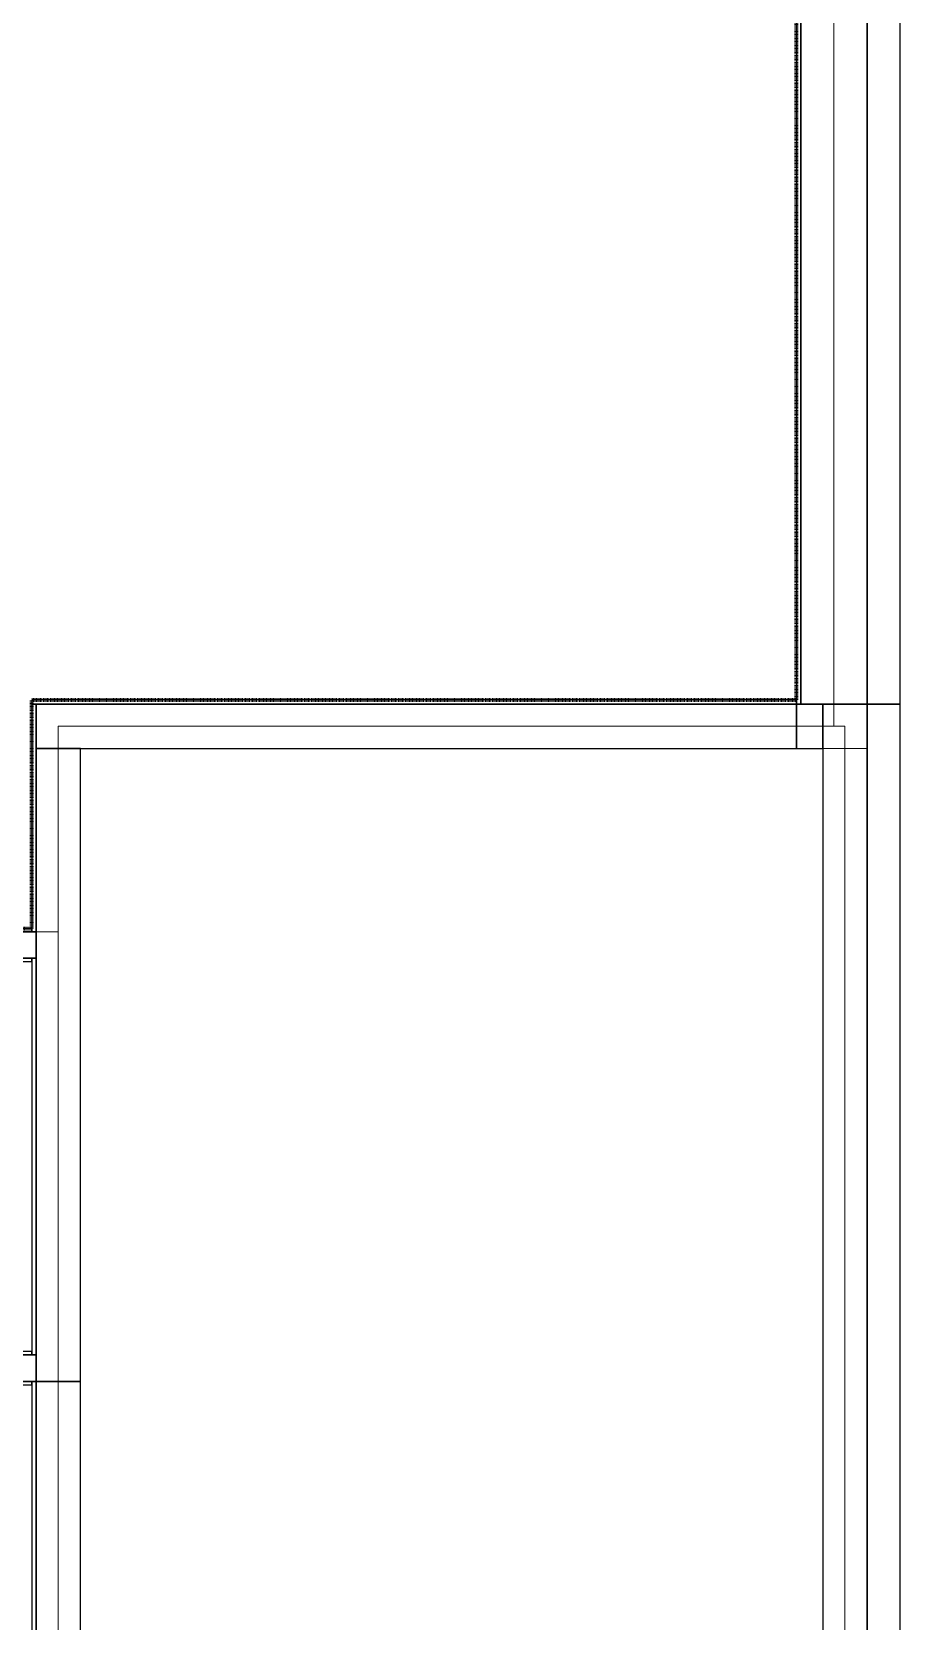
# Model space of a CAD drawing. Header units: millimetres. Extents: x -5300 to 98858, y -5196 to 93886.
# Drawn here: x 11870 to 15800, y 79500 to 86693 of the extents above; entities that cross this region are included whole.
import ezdxf

# ---------------------------------------------------------------- set-up
doc = ezdxf.new("R2010")
doc.units = ezdxf.units.MM
doc.linetypes.add('Штрих', pattern=[6.35, 3.175, -3.175])
doc.linetypes.add('Штрих_2_', pattern=[6.35, 3.175, -3.175])
for name, color, linetype, lineweight, true_color in [('_Разделитель помещений_', 4, 'Штрих', 70, 0x00ffff), ('Перекрытия', 7, 'Continuous', 18, 0x7f7f7f), ('Стены', 7, 'Continuous', 18, 0x7f7f7f), ('Стены разрез', 7, 'Continuous', 50, 0x7f7f7f)]:
    doc.layers.add(name, color=color, linetype=linetype, lineweight=lineweight, true_color=true_color)
doc.layers.add('Генплан', color=7, linetype='Continuous', lineweight=9)

# ---------------------------------------------------------------- blocks, each defined once
blk = doc.blocks.new('ПЕР-003 - ПЕР-003-240210-Подвал')
at = {"layer": 'Перекрытия', "color": 254, "true_color": 0xd4d4d4}
for p, q in [((15650, 83450), (15650, 87250)), ((15650, 87250), (15650, 83450)), ((12090, 76210), (12090, 83450)), ((12090, 83450), (15650, 83450)), ((15650, 83450), (12090, 83450)), ((12090, 83450), (12090, 76210)), ((12090, 83450), (12090, 83450)), ((15650, 83450), (15650, 83450))]:
    blk.add_line(p, q, dxfattribs=at)
blk = doc.blocks.new('СТВ_Перегородка_Кирпич 24316 - СТВ_Перегородка_Кирпич 2-240844-Подвал')
at = {"layer": 'Стены', "color": 254, "true_color": 0xd4d4d4}
blk.add_line((7350, 82620), (11990, 82620), dxfattribs=at)
blk = doc.blocks.new('СТВ_Перегородка_Кирпич 24316 - СТВ_Перегородка_Кирпич 24316-240841-Подвал')
at = {"layer": 'Стены', "color": 254, "true_color": 0xd4d4d4}
for p, q in [((7350, 82620), (7350, 82620)), ((7365, 82635), (7365, 82635)), ((7365, 82620), (7365, 82620)), ((7600, 82635), (7600, 82635)), ((7600, 82635), (9100, 82635)), ((7600, 82620), (7600, 82635)), ((7600, 82620), (7600, 82620)), ((7600, 82620), (9100, 82620)), ((7600, 82500), (7600, 82620)), ((9100, 82620), (7600, 82620)), ((7600, 82620), (7600, 82620)), ((9100, 82635), (9100, 82635)), ((9100, 82620), (9100, 82635)), ((9100, 82620), (9100, 82620)), ((9100, 82500), (9100, 82620)), ((9100, 82620), (9100, 82620)), ((11870, 82635), (11870, 82635)), ((11870, 82620), (11870, 82620)), ((11890, 82620), (11890, 82620)), ((7230, 82500), (7230, 82500)), ((7230, 82485), (7230, 82485)), ((7350, 82500), (7350, 82500)), ((7600, 82500), (7600, 82500)), ((7600, 82500), (9100, 82500)), ((7600, 82485), (7600, 82500)), ((9100, 82500), (7600, 82500)), ((7600, 82500), (7600, 82500)), ((9100, 82485), (7600, 82485)), ((7600, 82485), (7600, 82485)), ((9100, 82500), (9100, 82500)), ((9100, 82485), (9100, 82500)), ((9100, 82500), (9100, 82500)), ((9100, 82485), (9100, 82485)), ((11870, 82500), (11870, 82500)), ((11870, 82485), (11870, 82485)), ((11890, 82500), (11890, 82500))]:
    blk.add_line(p, q, dxfattribs=at)
at = {"layer": 'Стены разрез', "color": 254, "lineweight": 25, "true_color": 0xd4d4d4}
for p, q in [((11890, 82620), (7350, 82620)), ((7350, 82620), (7350, 82500)), ((11870, 82635), (7365, 82635)), ((7365, 82635), (7365, 82620)), ((7365, 82620), (11870, 82620)), ((11870, 82620), (11870, 82635)), ((11890, 82500), (11890, 82620)), ((11870, 82500), (7230, 82500)), ((7230, 82500), (7230, 82485)), ((7230, 82485), (11870, 82485)), ((7350, 82500), (11890, 82500)), ((11870, 82485), (11870, 82500))]:
    blk.add_line(p, q, dxfattribs=at)
blk.add_blockref('СТВ_Перегородка_Кирпич 24316 - СТВ_Перегородка_Кирпич 2-240844-Подвал', (0, 0))
blk = doc.blocks.new('СТН-03 - СТН-03 2-241070-Подвал')
at = {"layer": 'Стены', "color": 254, "true_color": 0xd4d4d4}
blk.add_line((15500, 87250), (15500, 83550), dxfattribs=at)
blk = doc.blocks.new('СТН-03 - СТН-03-241067-Подвал')
at = {"layer": 'Стены', "color": 254, "true_color": 0xd4d4d4}
for p, q in [((15330, 87250), (15330, 87250)), ((15350, 87250), (15350, 87250)), ((15350, 87250), (15350, 87250)), ((15650, 87250), (15650, 87250)), ((15650, 87250), (15650, 87250)), ((15800, 87250), (15800, 87250)), ((15330, 83650), (15330, 83650)), ((15350, 83650), (15350, 83650)), ((15350, 83650), (15350, 83650)), ((15650, 83650), (15650, 83650)), ((15650, 83650), (15650, 83650)), ((15800, 83650), (15800, 83650))]:
    blk.add_line(p, q, dxfattribs=at)
at = {"layer": 'Стены разрез', "color": 254, "lineweight": 25, "true_color": 0xd4d4d4}
for p, q in [((15350, 87250), (15330, 87250)), ((15330, 87250), (15330, 83650)), ((15350, 83650), (15350, 87250)), ((15650, 87250), (15350, 87250)), ((15350, 87250), (15350, 83650)), ((15650, 83650), (15650, 87250)), ((15800, 87250), (15650, 87250)), ((15650, 87250), (15650, 83650)), ((15800, 83650), (15800, 87250)), ((15330, 83650), (15350, 83650)), ((15350, 83650), (15650, 83650)), ((15650, 83650), (15800, 83650))]:
    blk.add_line(p, q, dxfattribs=at)
blk.add_blockref('СТН-03 - СТН-03 2-241070-Подвал', (0, 0))
blk = doc.blocks.new('СТН_ЛК-01 133774 - СТН_ЛК-01 2-245902-Подвал')
at = {"layer": 'Стены', "color": 254, "true_color": 0xd4d4d4}
blk.add_line((15550, 83550), (15550, 76110), dxfattribs=at)
blk = doc.blocks.new('СТН_ЛК-01 133774 - СТН_ЛК-01 133774-245899-Подвал')
at = {"layer": 'Стены', "color": 254, "true_color": 0xd4d4d4}
for p, q in [((15450, 83650), (15450, 83650)), ((15650, 83650), (15650, 83650)), ((15650, 83650), (15650, 83650)), ((15800, 83650), (15800, 83650))]:
    blk.add_line(p, q, dxfattribs=at)
at = {"layer": 'Стены разрез', "color": 254, "lineweight": 25, "true_color": 0xd4d4d4}
for p, q in [((15650, 83650), (15450, 83650)), ((15450, 83650), (15450, 76010)), ((15650, 76010), (15650, 83650)), ((15800, 83650), (15650, 83650)), ((15650, 83650), (15650, 76010)), ((15800, 76010), (15800, 83650))]:
    blk.add_line(p, q, dxfattribs=at)
blk.add_blockref('СТН_ЛК-01 133774 - СТН_ЛК-01 2-245902-Подвал', (0, 0))
blk = doc.blocks.new('СТВ_ЛК-03 134396 - СТВ_ЛК-03 2-245987-Подвал')
at = {"layer": 'Стены', "color": 254, "true_color": 0xd4d4d4}
blk.add_line((11990, 83550), (15330, 83550), dxfattribs=at)
blk = doc.blocks.new('СТВ_ЛК-03 134396 - СТВ_ЛК-03 134396-245984-Подвал')
at = {"layer": 'Стены', "color": 254, "true_color": 0xd4d4d4}
for p, q in [((11870, 83670), (11870, 83670)), ((15330, 83670), (15330, 83670)), ((11870, 83650), (11870, 83650)), ((11890, 83650), (11890, 83650)), ((15330, 83650), (15330, 83650)), ((15330, 83650), (15330, 83650)), ((11890, 83450), (11890, 83450)), ((15330, 83450), (15330, 83450))]:
    blk.add_line(p, q, dxfattribs=at)
at = {"layer": 'Стены разрез', "color": 254, "lineweight": 25, "true_color": 0xd4d4d4}
for p, q in [((15330, 83670), (11870, 83670)), ((11870, 83670), (11870, 83650)), ((15330, 83650), (15330, 83670)), ((11870, 83650), (15330, 83650)), ((15330, 83650), (11890, 83650)), ((11890, 83650), (11890, 83450)), ((15330, 83450), (15330, 83650)), ((11890, 83450), (15330, 83450))]:
    blk.add_line(p, q, dxfattribs=at)
blk.add_blockref('СТВ_ЛК-03 134396 - СТВ_ЛК-03 2-245987-Подвал', (0, 0))
blk = doc.blocks.new('СТВ_ЛК-02 134561 - СТВ_ЛК-02 2-246010-Подвал')
at = {"layer": 'Стены', "color": 254, "true_color": 0xd4d4d4}
blk.add_line((11990, 78655), (11990, 80585), dxfattribs=at)
blk = doc.blocks.new('СТВ_ЛК-02 134561 - СТВ_ЛК-02 134561-246007-Подвал')
at = {"layer": 'Стены', "color": 254, "true_color": 0xd4d4d4}
for p, q in [((11870, 80585), (11870, 80585)), ((11890, 80585), (11890, 80585)), ((11890, 80585), (11890, 80585)), ((12090, 80585), (12090, 80585)), ((11870, 78655), (11870, 78655)), ((11890, 78655), (11890, 78655)), ((11890, 78655), (11890, 78655)), ((12090, 78655), (12090, 78655))]:
    blk.add_line(p, q, dxfattribs=at)
at = {"layer": 'Стены разрез', "color": 254, "lineweight": 25, "true_color": 0xd4d4d4}
for p, q in [((11890, 80585), (11870, 80585)), ((11870, 80585), (11870, 78655)), ((12090, 80585), (11890, 80585)), ((11890, 80585), (11890, 78655)), ((11890, 78655), (11890, 80585)), ((12090, 78655), (12090, 80585)), ((11870, 78655), (11890, 78655)), ((11890, 78655), (12090, 78655))]:
    blk.add_line(p, q, dxfattribs=at)
blk.add_blockref('СТВ_ЛК-02 134561 - СТВ_ЛК-02 2-246010-Подвал', (0, 0))
blk = doc.blocks.new('СТВ_ЛК-02 134786 - СТВ_ЛК-02 2-246033-Подвал')
at = {"layer": 'Стены', "color": 254, "true_color": 0xd4d4d4}
blk.add_line((11990, 80585), (11990, 83550), dxfattribs=at)
blk = doc.blocks.new('СТВ_ЛК-02 134786 - СТВ_ЛК-02 134786-246030-Подвал')
at = {"layer": 'Стены', "color": 254, "true_color": 0xd4d4d4}
for p, q in [((11870, 83650), (11870, 83650)), ((11890, 83650), (11890, 83650)), ((11890, 83450), (11890, 83450)), ((12090, 83450), (12090, 83450)), ((11870, 82620), (11870, 82620)), ((11890, 82620), (11890, 82620)), ((11870, 82500), (11870, 82500)), ((11890, 82500), (11890, 82500)), ((11870, 80705), (11870, 80705)), ((11890, 80705), (11890, 80705)), ((11890, 80585), (11890, 80585)), ((12090, 80585), (12090, 80585))]:
    blk.add_line(p, q, dxfattribs=at)
at = {"layer": 'Стены разрез', "color": 254, "lineweight": 25, "true_color": 0xd4d4d4}
for p, q in [((11890, 83650), (11870, 83650)), ((11870, 83650), (11870, 82620)), ((11890, 82620), (11890, 83650)), ((12090, 83450), (11890, 83450)), ((11890, 83450), (11890, 80585)), ((12090, 80585), (12090, 83450)), ((11870, 82620), (11890, 82620)), ((11870, 82500), (11870, 80705)), ((11890, 82500), (11870, 82500)), ((11890, 80705), (11890, 82500)), ((11870, 80705), (11890, 80705)), ((11890, 80585), (12090, 80585))]:
    blk.add_line(p, q, dxfattribs=at)
blk.add_blockref('СТВ_ЛК-02 134786 - СТВ_ЛК-02 2-246033-Подвал', (0, 0))
blk = doc.blocks.new('СТВ_ЛК-01 134911 - СТВ_ЛК-01 2-246063-Подвал')
at = {"layer": 'Стены', "color": 254, "true_color": 0xd4d4d4}
blk.add_line((15550, 83550), (15330, 83550), dxfattribs=at)
blk = doc.blocks.new('СТВ_ЛК-01 134911 - СТВ_ЛК-01 134911-246060-Подвал')
at = {"layer": 'Стены', "color": 254, "true_color": 0xd4d4d4}
for p, q in [((15330, 83650), (15330, 83650)), ((15450, 83650), (15450, 83650)), ((15330, 83450), (15330, 83450)), ((15450, 83450), (15450, 83450))]:
    blk.add_line(p, q, dxfattribs=at)
at = {"layer": 'Стены разрез', "color": 254, "lineweight": 25, "true_color": 0xd4d4d4}
for p, q in [((15450, 83650), (15330, 83650)), ((15330, 83650), (15330, 83450)), ((15450, 83450), (15450, 83650)), ((15330, 83450), (15450, 83450))]:
    blk.add_line(p, q, dxfattribs=at)
blk.add_blockref('СТВ_ЛК-01 134911 - СТВ_ЛК-01 2-246063-Подвал', (0, 0))
blk = doc.blocks.new('СТВ_Перегородка_Кирпич 238884 - СТВ_Перегородка_Кирпич 2-249492-Подвал')
at = {"layer": 'Стены', "color": 254, "true_color": 0xd4d4d4}
blk.add_line((11990, 80585), (9650, 80585), dxfattribs=at)
blk = doc.blocks.new('СТВ_Перегородка_Кирпич 238884 - СТВ_Перегородка_Кирпич 238884-249489-Подвал')
at = {"layer": 'Стены', "color": 254, "true_color": 0xd4d4d4}
for p, q in [((9515, 80720), (9515, 80720)), ((9515, 80705), (9515, 80705)), ((9530, 80705), (9530, 80705)), ((11870, 80720), (11870, 80720)), ((11870, 80705), (11870, 80705)), ((11890, 80705), (11890, 80705)), ((9530, 80585), (9530, 80585)), ((9650, 80585), (9650, 80585)), ((9650, 80570), (9650, 80570)), ((11870, 80585), (11870, 80585)), ((11870, 80570), (11870, 80570)), ((11890, 80585), (11890, 80585))]:
    blk.add_line(p, q, dxfattribs=at)
at = {"layer": 'Стены разрез', "color": 254, "lineweight": 25, "true_color": 0xd4d4d4}
for p, q in [((11870, 80720), (9515, 80720)), ((9515, 80720), (9515, 80705)), ((9515, 80705), (11870, 80705)), ((11890, 80705), (9530, 80705)), ((9530, 80705), (9530, 80585)), ((11870, 80705), (11870, 80720)), ((11890, 80585), (11890, 80705)), ((9530, 80585), (11890, 80585)), ((11870, 80585), (9650, 80585)), ((9650, 80585), (9650, 80570)), ((9650, 80570), (11870, 80570)), ((11870, 80570), (11870, 80585))]:
    blk.add_line(p, q, dxfattribs=at)
blk.add_blockref('СТВ_Перегородка_Кирпич 238884 - СТВ_Перегородка_Кирпич 2-249492-Подвал', (0, 0))
blk = doc.blocks.new('Местность - Местность-379060-Подвал')
at = {"layer": 'Генплан', "color": 253, "true_color": 0xaaaaaa}
for p, q in [((15800, 89800), (15800, 79850)), ((15800, 89800), (15800, 79850)), ((15800, 79850), (15800, 89800)), ((15800, 79850), (15800, 79850)), ((15800, 57800), (15800, 79850)), ((15800, 79850), (15800, 79850)), ((15800, 79850), (15800, 57800)), ((15800, 79850), (15800, 57800))]:
    blk.add_line(p, q, dxfattribs=at)
blk = doc.blocks.new('Местность - Местность-379064-Подвал')
blk.add_blockref('Местность - Местность-379060-Подвал', (0, 0))

msp = doc.modelspace()

# ---------------------------------------------------------------- linework, layer by layer
at = {"layer": '_Разделитель помещений_', "color": 131, "linetype": 'Штрих_2_', "true_color": 0xaaffff}
for p, q in [((15330, 83670), (15330, 87230)), ((11870, 83670), (15330, 83670)), ((11870, 82635), (11870, 83670)), ((7365, 82635), (11870, 82635))]:
    msp.add_line(p, q, dxfattribs=at)
at = {"layer": 'Перекрытия', "color": 254, "true_color": 0xd4d4d4}
for p, q in [((15650, 87250), (15650, 83450)), ((15650, 83450), (15650, 87250)), ((15650, 83450), (12090, 83450)), ((12090, 83450), (12090, 76210)), ((12090, 76210), (12090, 83450)), ((12090, 83450), (15650, 83450))]:
    msp.add_line(p, q, dxfattribs=at)

# ---------------------------------------------------------------- block references
at = {"layer": 'Генплан', "color": 253, "true_color": 0xaaaaaa}
msp.add_blockref('Местность - Местность-379064-Подвал', (0, 0), dxfattribs=at)
at = {"layer": 'Перекрытия', "color": 254, "true_color": 0xd4d4d4}
msp.add_blockref('ПЕР-003 - ПЕР-003-240210-Подвал', (0, 0), dxfattribs=at)
at = {"layer": 'Стены', "color": 254, "true_color": 0xd4d4d4}
for name in ['СТН-03 - СТН-03-241067-Подвал', 'СТВ_ЛК-03 134396 - СТВ_ЛК-03 134396-245984-Подвал', 'СТВ_ЛК-02 134786 - СТВ_ЛК-02 134786-246030-Подвал', 'СТВ_ЛК-01 134911 - СТВ_ЛК-01 134911-246060-Подвал', 'СТН_ЛК-01 133774 - СТН_ЛК-01 133774-245899-Подвал', 'СТВ_Перегородка_Кирпич 24316 - СТВ_Перегородка_Кирпич 24316-240841-Подвал', 'СТВ_Перегородка_Кирпич 238884 - СТВ_Перегородка_Кирпич 238884-249489-Подвал', 'СТВ_ЛК-02 134561 - СТВ_ЛК-02 134561-246007-Подвал']:
    msp.add_blockref(name, (0, 0), dxfattribs=at)

doc.saveas('drawing.dxf')
